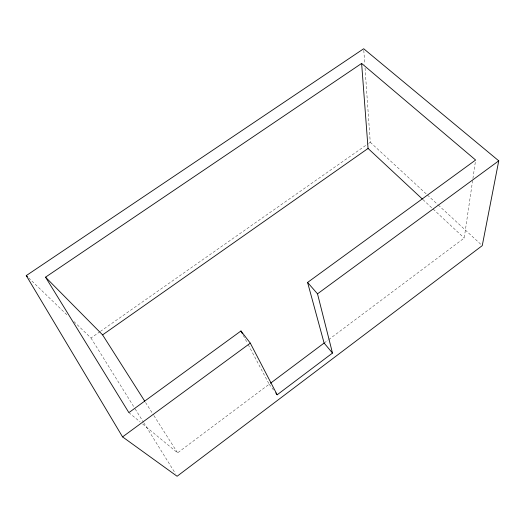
<?xml version="1.0" encoding="UTF-8"?>
<svg xmlns="http://www.w3.org/2000/svg" width="525" height="525" viewBox="0 0 525 525"><rect width="100%" height="100%" fill="white"/><g stroke="black" fill="none" stroke-linecap="round" stroke-linejoin="round"><path stroke-width="0.39" stroke-dasharray="2.62 1.97" d="M328.689 339.623L464.218 238.055L472.795 179.333M472.913 178.533L475.381 161.641M142.623 423.97L177.588 452.858L269.181 384.221L247.82 343.934M324.109 343.055L328.033 340.115M73.913 321.556L90.982 338.008L99.711 331.892M100.38 331.419L368.242 143.666M368.917 143.194L370.256 142.255L365 67.443M128.888 412.624L140.129 421.91M370.256 142.255L426.858 194.506M427.455 195.057L437.692 204.507M438.296 205.065L481.044 244.525M423.006 199.651L432.561 208.556M433.158 209.114L464.218 238.055M28.606 277.882L67.443 315.322M269.181 384.221L273.886 390.436M145.576 402.491L153.464 414.914M153.904 415.603L177.588 452.858M90.982 338.008L134.689 408.174M135.122 408.87L143.345 422.074M143.778 422.769L175.37 473.484M243.246 335.298L247.439 343.212M363.799 50.367L364.77 64.188"/><path stroke-width="0.79" d="M498.75 160.827L482.252 245.641L177.102 476.26L122.568 436.892L26.25 275.612L363.681 48.74L498.75 160.827L317.507 293.829L332.489 353.069L277.174 394.78L275.763 392.917M270.487 383.237L324.109 343.055L307.584 282.443L475.617 160.027L361.62 63.427L45.531 277.174L128.888 412.624L240.955 330.98L250.307 343.147L277.174 394.78M122.568 436.892L250.307 343.147M45.531 277.174L102.592 334.878L368.058 148.45L361.62 63.427M368.058 148.45L422.408 199.1M26.25 275.612L27.425 276.747M307.584 282.443L317.507 293.829M324.109 343.055L332.489 353.069M102.592 334.878L144.697 401.113M240.955 330.98L242.478 333.861"/></g></svg>
